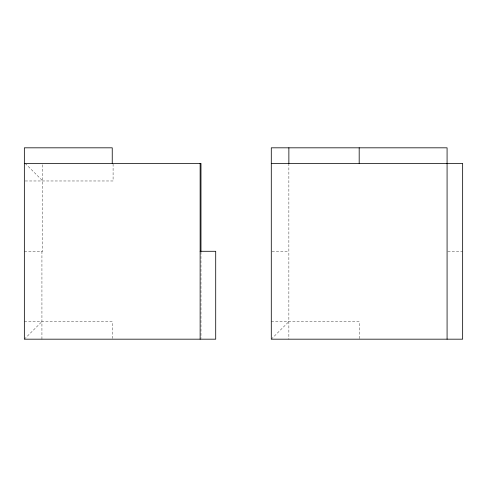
<?xml version="1.0" encoding="UTF-8"?>
<svg xmlns="http://www.w3.org/2000/svg" width="487" height="487" viewBox="0 0 487 487"><rect width="100%" height="100%" fill="white"/><g stroke="black" fill="none" stroke-linecap="round" stroke-linejoin="round"><path stroke-width="0.37" stroke-dasharray="2.44 1.83" d="M24.35 339.177L41.931 321.603M271.289 339.177L288.87 321.603M25.196 180.975L113.087 180.975L113.087 164.125M24.35 251.286L42.771 251.286L42.771 163.395M272.026 251.286L288.87 251.286M447.815 251.286L462.65 251.286M24.35 321.603L112.241 321.603L112.241 338.447M271.289 321.603L359.187 321.603L359.187 339.177M25.196 163.395L42.771 180.975M288.87 163.395L288.87 339.177M200.979 252.047L200.979 338.422M41.931 251.286L41.931 339.177"/><path stroke-width="0.73" d="M24.35 163.395L200.979 163.395L200.979 251.286M271.289 163.395L462.65 163.395L462.65 339.177L271.289 339.177L271.289 147.823L447.078 147.823L447.078 339.177M200.133 251.286L215.711 251.286L215.711 339.177L24.35 339.177L24.35 147.823L112.241 147.823L112.241 163.395M359.187 147.823L359.187 163.395M288.87 147.823L288.87 163.395M200.133 163.395L200.133 339.177"/></g></svg>
